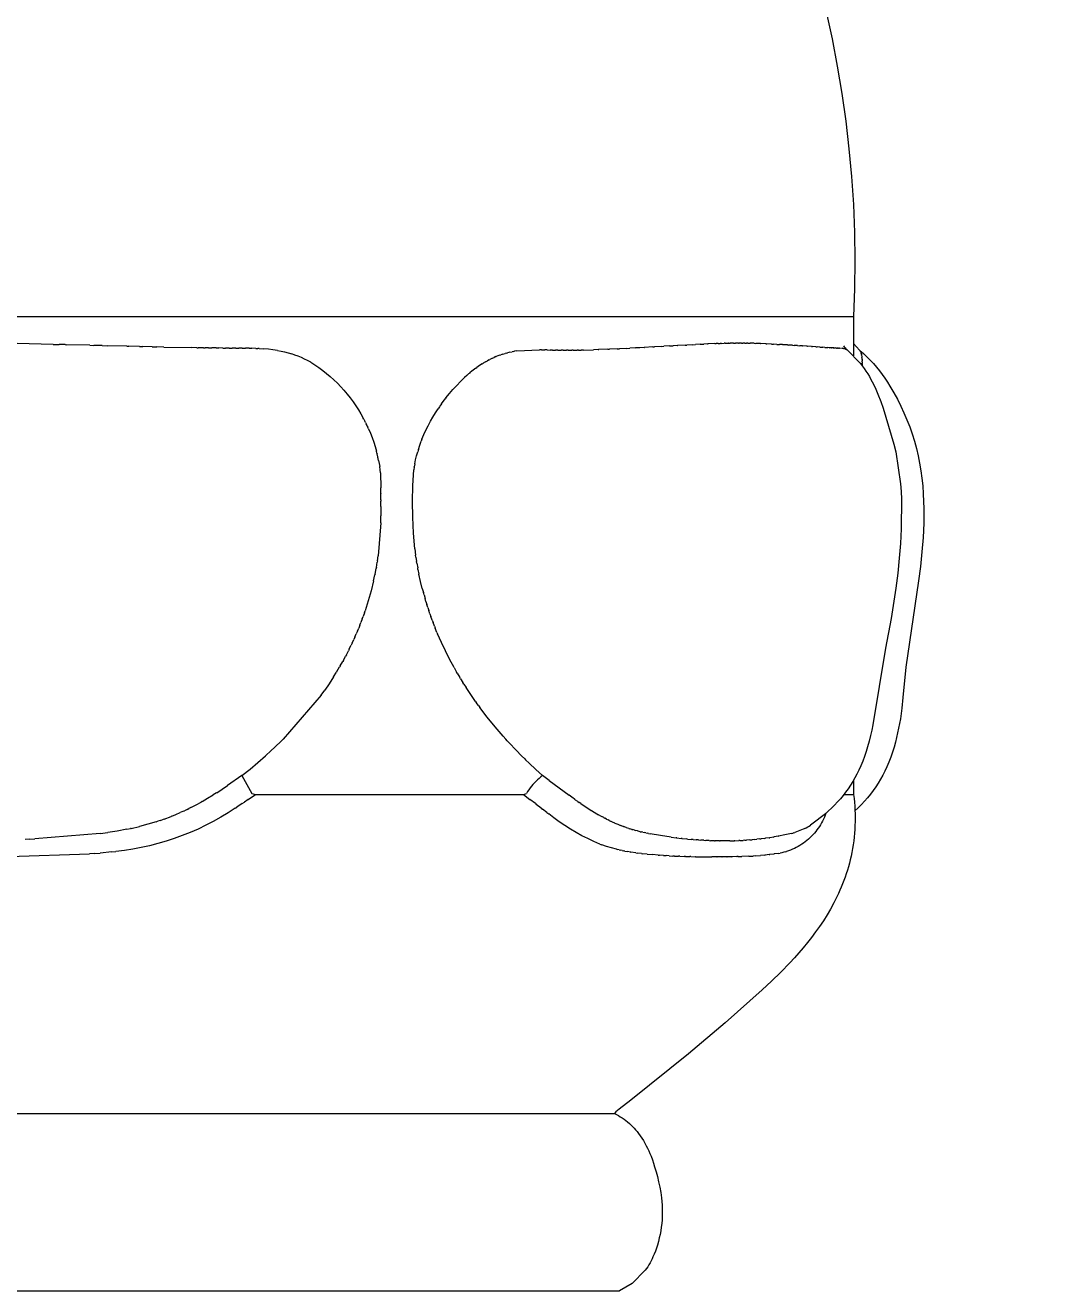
# Model space of a CAD drawing. Header units: inches. Extents: x -12 to 136, y -5 to 104.
# Drawn here: x 79.519 to 80.814, y 88.004 to 89.597 of the extents above; entities that cross this region are included whole.
import ezdxf

# ---------------------------------------------------------------- set-up
doc = ezdxf.new("R2010")
doc.units = ezdxf.units.IN
doc.layers.add('ZANO_R', color=7, linetype='Continuous', lineweight=0)
doc.layers.add('ZANO_W', color=1, linetype='Continuous', lineweight=0)
doc.styles.get("Standard").update_dxf_attribs({"font": 'ARIALUNI.TTF'})
doc.dimstyles.new('amerykanie', dxfattribs={"dimtxt": 50, "dimasz": 50, "dimexe": 0.5, "dimexo": 0.5, "dimgap": 1, "dimtad": 1, "dimdec": 0, "dimzin": 0, "dimlunit": 5, "dimtxsty": 'Standard', "dimcen": 0.09, "dimclrd": 1, "dimclre": 1, "dimclrt": 1, "dimazin": 0, "dimtfac": 1, "dimtdec": 0, "dimtmove": 0, "dimatfit": 3, "dimfxl": 1, "dimtzin": 0, "dimarcsym": 1})

# ---------------------------------------------------------------- blocks, each defined once
blk = doc.blocks.new('*D369')
at = {"layer": 'ZANO_W', "color": 1, "lineweight": -2}
for p, q in [((88.0208, 100.0382), (69.2745, 100.0382)), ((69.7745, 86.4493), (69.7745, 99.0382)), ((72.1357, 85.4493), (69.2745, 85.4493))]:
    blk.add_line(p, q, dxfattribs=at)
at = {"layer": 'ZANO_W', "color": 1}
for points in [[(69.9412, 99.0382), (69.6079, 99.0382), (69.7745, 100.0382)], [(69.6079, 86.4493), (69.9412, 86.4493), (69.7745, 85.4493)]]:
    blk.add_solid(points, dxfattribs=at)
at = {"layer": 'ZANO_W', "color": 1, "insert": (68.7554, 92.7438), "char_height": 1, "attachment_point": 5, "rotation": 90}
blk.add_mtext('14 9/16', dxfattribs=at)

msp = doc.modelspace()

# ---------------------------------------------------------------- linework, layer by layer
at = {"layer": 'ZANO_R'}
for p, q in [((80.52743, 89.61385), (80.53475, 89.57964)), ((80.53475, 89.57964), (80.5413, 89.54527)), ((80.5413, 89.54527), (80.54704, 89.51074)), ((80.54704, 89.51074), (80.55197, 89.47606)), ((80.55197, 89.47606), (80.55606, 89.44124)), ((80.55606, 89.44124), (80.55929, 89.40629)), ((80.55929, 89.40629), (80.56165, 89.37122)), ((80.56165, 89.37122), (80.5631, 89.33604)), ((80.5631, 89.33604), (80.56364, 89.30076)), ((80.56364, 89.30076), (80.56324, 89.26538)), ((80.56324, 89.26538), (80.56188, 89.22992)), ((79.57947, 89.22992), (79.34933, 89.22992)), ((79.98555, 89.22992), (79.57947, 89.22992)), ((80.33542, 89.22992), (79.98555, 89.22992)), ((80.45704, 89.22992), (80.33542, 89.22992)), ((80.53554, 89.22992), (80.45704, 89.22992)), ((80.55563, 89.22992), (80.53554, 89.22992)), ((80.5605, 89.22992), (80.55563, 89.22992)), ((80.56161, 89.22992), (80.5605, 89.22992)), ((80.56184, 89.22992), (80.56161, 89.22992)), ((80.56187, 89.22992), (80.56184, 89.22992)), ((80.56185, 89.22992), (80.56187, 89.22992)), ((80.56187, 89.22992), (80.56187, 89.22992)), ((80.56187, 89.22992), (80.56187, 89.22992)), ((80.56188, 89.22992), (80.56188, 89.18077)), ((79.55416, 89.1951), (79.50914, 89.19612)), ((79.55416, 89.19509), (79.56172, 89.1949)), ((79.56948, 89.1947), (79.56172, 89.1949)), ((79.56948, 89.1947), (79.5705, 89.19467)), ((79.60032, 89.1939), (79.5705, 89.19468)), ((79.60032, 89.19389), (79.60566, 89.19375)), ((79.61589, 89.19349), (79.60566, 89.19376)), ((80.34009, 89.1936), (80.33476, 89.1933)), ((80.34009, 89.1936), (80.34051, 89.19363)), ((80.34991, 89.19416), (80.34051, 89.19363)), ((80.34991, 89.19416), (80.3518, 89.19426)), ((80.3595, 89.19469), (80.3518, 89.19427)), ((80.3595, 89.19469), (80.3628, 89.19487)), ((80.36886, 89.19519), (80.3628, 89.19487)), ((80.36886, 89.19518), (80.37351, 89.19542)), ((80.37803, 89.19564), (80.37351, 89.19542)), ((80.37803, 89.19564), (80.37875, 89.19567)), ((80.38702, 89.19603), (80.37875, 89.19567)), ((80.38702, 89.19603), (80.389, 89.19611)), ((80.39143, 89.1962), (80.389, 89.19611)), ((80.39143, 89.1962), (80.39401, 89.19629)), ((80.3958, 89.19635), (80.39401, 89.19629)), ((80.3958, 89.19635), (80.39894, 89.19644)), ((80.40012, 89.19648), (80.39894, 89.19644)), ((80.40012, 89.19648), (80.40381, 89.19656)), ((80.4044, 89.19658), (80.40381, 89.19656)), ((80.4044, 89.19657), (80.40649, 89.19661)), ((80.41069, 89.19667), (80.40649, 89.19661)), ((80.41069, 89.19667), (80.41331, 89.19669)), ((80.41689, 89.1967), (80.41331, 89.19669)), ((80.41689, 89.1967), (80.41796, 89.1967)), ((80.42095, 89.19669), (80.41796, 89.1967)), ((80.42095, 89.19669), (80.42254, 89.19668)), ((80.42496, 89.19665), (80.42254, 89.19667)), ((80.42496, 89.19665), (80.42706, 89.19662)), ((80.42891, 89.19658), (80.42706, 89.19662)), ((80.42891, 89.19659), (80.43151, 89.19653)), ((80.43664, 89.19639), (80.43151, 89.19653)), ((80.43664, 89.19639), (80.43891, 89.19632)), ((80.44416, 89.19613), (80.43891, 89.19632)), ((80.44416, 89.19613), (80.4445, 89.19611)), ((80.45147, 89.19582), (80.4445, 89.19612)), ((80.45147, 89.19581), (80.45286, 89.19575)), ((80.45856, 89.19547), (80.45286, 89.19575)), ((80.45856, 89.19546), (80.46097, 89.19534)), ((80.46547, 89.1951), (80.46097, 89.19534)), ((80.46547, 89.19509), (80.46882, 89.1949)), ((80.4722, 89.1947), (80.46882, 89.1949)), ((80.4722, 89.1947), (80.47264, 89.19467)), ((80.47874, 89.1943), (80.47264, 89.19468)), ((80.47874, 89.1943), (80.48008, 89.19422)), ((80.4851, 89.1939), (80.48008, 89.19422)), ((80.4851, 89.19389), (80.48724, 89.19375)), ((80.49129, 89.19349), (80.48724, 89.19376)), ((80.56188, 89.19618), (80.56947, 89.18775)), ((79.61589, 89.19349), (79.62326, 89.1933)), ((79.64714, 89.19271), (79.62326, 89.1933)), ((79.64714, 89.1927), (79.64966, 89.19264)), ((79.66296, 89.19233), (79.64966, 89.19265)), ((79.66296, 89.19233), (79.66723, 89.19223)), ((79.67896, 89.19196), (79.66723, 89.19223)), ((79.67896, 89.19196), (79.68475, 89.19183)), ((79.69349, 89.19163), (79.68475, 89.19182)), ((79.69349, 89.19163), (79.72829, 89.19094)), ((79.73532, 89.19082), (79.72829, 89.19094)), ((79.73532, 89.19082), (79.73695, 89.19079)), ((79.74341, 89.1907), (79.73695, 89.1908)), ((79.74341, 89.1907), (79.74559, 89.19067)), ((79.74973, 89.19062), (79.74559, 89.19067)), ((79.74973, 89.19062), (79.75421, 89.19057)), ((79.75961, 89.19052), (79.75421, 89.19057)), ((79.75961, 89.19053), (79.76281, 89.1905)), ((79.76776, 89.19047), (79.76281, 89.1905)), ((79.76776, 89.19047), (79.77134, 89.19045)), ((79.77588, 89.19044), (79.77134, 89.19045)), ((79.77588, 89.19043), (79.77979, 89.19042)), ((79.78407, 89.19041), (79.77979, 89.19043)), ((79.78407, 89.19042), (79.78812, 89.1904)), ((79.79234, 89.19037), (79.78812, 89.1904)), ((79.79234, 89.19038), (79.79628, 89.19034)), ((79.80085, 89.19026), (79.79628, 89.19033)), ((79.80085, 89.19027), (79.80424, 89.19019)), ((79.80933, 89.19002), (79.80424, 89.19019)), ((79.80933, 89.19002), (79.81201, 89.18991)), ((79.81376, 89.18982), (79.81201, 89.18991)), ((79.81376, 89.18982), (79.81956, 89.18944)), ((79.82526, 89.18893), (79.81957, 89.18944)), ((79.83094, 89.18824), (79.82526, 89.18893)), ((79.83659, 89.18736), (79.83094, 89.18824)), ((79.83658, 89.18736), (79.84113, 89.1865)), ((79.84113, 89.1865), (79.84564, 89.18548)), ((79.84564, 89.18548), (79.85011, 89.18432)), ((79.85011, 89.18432), (79.85454, 89.18299)), ((79.85868, 89.18161), (79.85455, 89.183)), ((79.86276, 89.18009), (79.85868, 89.18161)), ((79.86678, 89.17842), (79.86276, 89.18009)), ((79.87074, 89.17661), (79.86678, 89.17842)), ((80.10732, 89.17768), (80.10386, 89.17598)), ((80.10732, 89.17768), (80.10936, 89.17861)), ((80.11171, 89.17963), (80.10936, 89.17861)), ((80.11171, 89.17963), (80.11213, 89.1798)), ((80.11608, 89.18134), (80.11213, 89.1798)), ((80.11609, 89.18134), (80.11774, 89.18193)), ((80.12049, 89.18285), (80.11774, 89.18193)), ((80.12049, 89.18285), (80.12343, 89.18373)), ((80.12492, 89.18415), (80.12343, 89.18374)), ((80.12492, 89.18415), (80.12631, 89.18452)), ((80.12922, 89.18522), (80.12631, 89.18452)), ((80.12922, 89.18522), (80.13215, 89.18585)), ((80.13367, 89.18614), (80.13215, 89.18585)), ((80.13367, 89.18614), (80.13511, 89.18639)), ((80.13797, 89.18685), (80.13511, 89.18639)), ((80.13797, 89.18684), (80.16637, 89.18821)), ((80.16903, 89.18817), (80.16637, 89.18822)), ((80.16903, 89.18817), (80.1731, 89.18808)), ((80.17604, 89.188), (80.1731, 89.18808)), ((80.17604, 89.188), (80.17993, 89.1879)), ((80.18282, 89.18782), (80.17993, 89.1879)), ((80.18282, 89.18783), (80.18679, 89.18774)), ((80.18954, 89.18768), (80.18679, 89.18773)), ((80.18954, 89.18768), (80.19365, 89.18763)), ((80.19611, 89.18761), (80.19365, 89.18763)), ((80.19611, 89.18761), (80.2005, 89.18759)), ((80.20262, 89.1876), (80.2005, 89.18759)), ((80.20262, 89.1876), (80.2073, 89.18762)), ((80.20904, 89.18764), (80.2073, 89.18763)), ((80.20904, 89.18764), (80.21406, 89.18771)), ((80.21542, 89.18774), (80.21406, 89.18772)), ((80.21542, 89.18774), (80.21902, 89.18781)), ((80.22174, 89.18788), (80.21902, 89.18781)), ((80.22174, 89.18788), (80.23452, 89.18826)), ((80.24039, 89.18847), (80.23452, 89.18826)), ((80.24039, 89.18847), (80.24122, 89.18851)), ((80.25252, 89.18896), (80.24122, 89.1885)), ((80.25252, 89.18896), (80.25443, 89.18905)), ((80.26435, 89.1895), (80.25443, 89.18904)), ((80.26435, 89.1895), (80.26741, 89.18964)), ((80.276, 89.19006), (80.26741, 89.18964)), ((80.276, 89.19006), (80.28016, 89.19027)), ((80.28733, 89.19064), (80.28016, 89.19027)), ((80.28733, 89.19064), (80.2927, 89.19092)), ((80.29839, 89.19124), (80.28797, 89.19068)), ((80.29839, 89.19123), (80.29888, 89.19126)), ((80.30914, 89.19183), (80.29888, 89.19126)), ((80.30914, 89.19182), (80.31109, 89.19193)), ((80.31972, 89.19243), (80.31109, 89.19194)), ((80.31972, 89.19243), (80.32305, 89.19262)), ((80.33003, 89.19302), (80.32305, 89.19262)), ((80.33003, 89.19302), (80.33476, 89.19329)), ((80.49129, 89.19349), (80.49414, 89.1933)), ((80.49725, 89.1931), (80.49414, 89.1933)), ((80.49725, 89.19309), (80.49749, 89.19308)), ((80.50307, 89.19271), (80.49749, 89.19308)), ((80.50307, 89.1927), (80.50398, 89.19264)), ((80.50871, 89.19233), (80.50398, 89.19265)), ((80.50871, 89.19233), (80.5102, 89.19223)), ((80.5142, 89.19196), (80.5102, 89.19223)), ((80.5142, 89.19196), (80.51612, 89.19183)), ((80.51943, 89.1916), (80.51612, 89.19182)), ((80.51943, 89.1916), (80.52174, 89.19145)), ((80.52199, 89.19143), (80.52174, 89.19145)), ((80.52199, 89.19143), (80.52321, 89.19135)), ((80.52568, 89.19119), (80.52321, 89.19135)), ((80.52568, 89.19119), (80.52961, 89.19094)), ((80.53163, 89.19082), (80.52961, 89.19094)), ((80.53163, 89.19082), (80.53208, 89.19079)), ((80.53388, 89.1907), (80.53208, 89.1908)), ((80.53388, 89.1907), (80.53447, 89.19067)), ((80.53709, 89.19056), (80.53447, 89.19067)), ((80.53607, 89.1906), (80.53899, 89.1905)), ((80.54023, 89.19047), (80.53899, 89.1905)), ((80.54023, 89.19047), (80.54111, 89.19045)), ((80.54219, 89.19044), (80.54111, 89.19045)), ((80.54219, 89.19043), (80.5431, 89.19042)), ((80.54408, 89.19041), (80.5431, 89.19043)), ((80.54408, 89.19042), (80.54498, 89.1904)), ((80.5459, 89.19038), (80.54673, 89.19034)), ((80.54769, 89.19027), (80.54838, 89.19019)), ((80.5494, 89.19002), (80.54838, 89.19019)), ((80.54914, 89.19303), (80.55015, 89.1918)), ((80.5494, 89.19002), (80.55069, 89.18969)), ((80.55015, 89.1918), (80.5512, 89.1906)), ((80.55111, 89.18955), (80.55069, 89.18969)), ((80.55111, 89.18954), (80.55138, 89.18943)), ((80.5512, 89.1906), (80.55228, 89.18943)), ((80.55138, 89.18943), (80.55165, 89.18932)), ((80.55165, 89.18932), (80.55191, 89.1892)), ((80.55191, 89.1892), (80.55217, 89.18906)), ((80.55217, 89.18906), (80.55242, 89.18892)), ((80.55228, 89.18943), (80.55339, 89.1883)), ((80.55242, 89.18892), (80.55267, 89.18878)), ((80.55267, 89.18878), (80.55291, 89.18862)), ((80.55291, 89.18862), (80.55315, 89.18846)), ((80.55315, 89.18846), (80.55339, 89.18829)), ((80.55364, 89.1881), (80.55339, 89.1883)), ((80.55364, 89.18809), (80.57031, 89.17137)), ((80.56947, 89.18775), (80.56968, 89.18758)), ((80.56989, 89.18737), (80.56969, 89.18758)), ((80.56989, 89.18737), (80.56999, 89.18726)), ((80.56995, 89.18738), (80.57438, 89.1835)), ((80.57028, 89.18686), (80.56999, 89.18726)), ((80.57027, 89.18686), (80.57055, 89.18639)), ((80.57068, 89.18614), (80.57055, 89.18639)), ((80.57068, 89.18613), (80.57082, 89.18582)), ((80.57082, 89.18582), (80.57095, 89.1855)), ((80.57095, 89.1855), (80.57107, 89.18518)), ((80.57107, 89.18518), (80.57118, 89.18485)), ((80.57118, 89.18485), (80.57129, 89.18452)), ((80.57139, 89.18415), (80.57129, 89.18452)), ((80.57139, 89.18415), (80.5715, 89.18374)), ((80.5717, 89.18287), (80.5715, 89.18374)), ((80.57169, 89.18287), (80.57187, 89.18193)), ((80.57197, 89.18134), (80.57187, 89.18193)), ((80.57197, 89.18134), (80.57218, 89.1798)), ((80.5722, 89.17963), (80.57218, 89.1798)), ((80.5722, 89.17963), (80.57231, 89.17861)), ((80.57239, 89.17768), (80.57231, 89.17861)), ((80.57239, 89.17768), (80.57251, 89.17598)), ((80.57438, 89.1835), (80.57867, 89.17947)), ((80.57867, 89.17947), (80.58282, 89.17529)), ((79.87464, 89.17466), (79.87074, 89.17661)), ((79.87847, 89.17258), (79.87464, 89.17466)), ((79.87847, 89.17258), (79.88362, 89.16929)), ((79.88362, 89.16929), (79.88867, 89.16583)), ((79.88867, 89.16583), (79.89359, 89.16221)), ((79.89359, 89.16221), (79.89839, 89.15842)), ((80.08303, 89.16258), (80.07979, 89.15999)), ((80.08633, 89.16507), (80.08303, 89.16258)), ((80.08633, 89.16507), (80.08767, 89.16604)), ((80.09103, 89.16839), (80.08766, 89.16604)), ((80.09447, 89.17063), (80.09103, 89.16839)), ((80.09448, 89.17062), (80.0957, 89.17139)), ((80.09841, 89.17301), (80.0957, 89.17139)), ((80.09841, 89.173), (80.10113, 89.17453)), ((80.10298, 89.17553), (80.10113, 89.17454)), ((80.10299, 89.17553), (80.10386, 89.17598)), ((80.57031, 89.17137), (80.57281, 89.16812)), ((80.57254, 89.17553), (80.57251, 89.17598)), ((80.57254, 89.17553), (80.57258, 89.17454)), ((80.57264, 89.17317), (80.57259, 89.17454)), ((80.57264, 89.17317), (80.57268, 89.17139)), ((80.57269, 89.17062), (80.57268, 89.17139)), ((80.57269, 89.17062), (80.5727, 89.16828)), ((80.57281, 89.16812), (80.5752, 89.1648)), ((80.5752, 89.1648), (80.5775, 89.16141)), ((80.58282, 89.17529), (80.58682, 89.17098)), ((80.58682, 89.17098), (80.59068, 89.16653)), ((80.59068, 89.16653), (80.59437, 89.16195)), ((80.59437, 89.16195), (80.59791, 89.15724)), ((79.89839, 89.15842), (79.90307, 89.15448)), ((79.90307, 89.15448), (79.90761, 89.15038)), ((79.90761, 89.15038), (79.91201, 89.14614)), ((79.91201, 89.14614), (79.91626, 89.14175)), ((80.06224, 89.14348), (80.06705, 89.14842)), ((80.06784, 89.14921), (80.06705, 89.14842)), ((80.06784, 89.14921), (80.06956, 89.15088)), ((80.07136, 89.15259), (80.06956, 89.15088)), ((80.07136, 89.15258), (80.0721, 89.15327)), ((80.07494, 89.15585), (80.0721, 89.15327)), ((80.07494, 89.15585), (80.07721, 89.15782)), ((80.0786, 89.159), (80.07721, 89.15782)), ((80.0786, 89.159), (80.0798, 89.15999)), ((80.5775, 89.16141), (80.57968, 89.15794)), ((80.57968, 89.15794), (80.58176, 89.15442)), ((80.58176, 89.15442), (80.58373, 89.15083)), ((80.58373, 89.15083), (80.58684, 89.14481)), ((80.59791, 89.15724), (80.60128, 89.15241)), ((80.60128, 89.15241), (80.60448, 89.14748)), ((80.60448, 89.14748), (80.60751, 89.14243)), ((79.91626, 89.14175), (79.92037, 89.13722)), ((79.92037, 89.13722), (79.92433, 89.13256)), ((79.92433, 89.13256), (79.92812, 89.12776)), ((80.04878, 89.12776), (80.0531, 89.13314)), ((80.0531, 89.13314), (80.05758, 89.13838)), ((80.05758, 89.13838), (80.06224, 89.14348)), ((80.58684, 89.14481), (80.58975, 89.1387)), ((80.58975, 89.1387), (80.59245, 89.1325)), ((80.59245, 89.1325), (80.59619, 89.12321)), ((80.60751, 89.14243), (80.61239, 89.13426)), ((80.61239, 89.13426), (80.61699, 89.12594)), ((79.92812, 89.12776), (79.93176, 89.12285)), ((79.93176, 89.12285), (79.93523, 89.11781)), ((79.93523, 89.11781), (79.93853, 89.11266)), ((80.03546, 89.1089), (80.03888, 89.1141)), ((80.04047, 89.11644), (80.03887, 89.1141)), ((80.04047, 89.11644), (80.04103, 89.11725)), ((80.04316, 89.12026), (80.04103, 89.11725)), ((80.04316, 89.12026), (80.04773, 89.12641)), ((80.04877, 89.12776), (80.04773, 89.12641)), ((80.59619, 89.12321), (80.59925, 89.11489)), ((80.59925, 89.11489), (80.61271, 89.06935)), ((80.61699, 89.12594), (80.62131, 89.11746)), ((80.62131, 89.11746), (80.62533, 89.10884)), ((79.93853, 89.11266), (79.94166, 89.10741)), ((79.94166, 89.10741), (79.94461, 89.10205)), ((79.9452, 89.10095), (79.9446, 89.10205)), ((79.94521, 89.10095), (79.94647, 89.09859)), ((79.94734, 89.09691), (79.94647, 89.09858)), ((80.02622, 89.09269), (80.02913, 89.09819)), ((80.02913, 89.09819), (80.03221, 89.1036)), ((80.03221, 89.1036), (80.03546, 89.1089)), ((80.62533, 89.10884), (80.62906, 89.10009)), ((80.62906, 89.10009), (80.6325, 89.09122)), ((79.94734, 89.09691), (79.94826, 89.09507)), ((79.94937, 89.0928), (79.94826, 89.09507)), ((79.94938, 89.0928), (79.94999, 89.09151)), ((79.95131, 89.08863), (79.94998, 89.09151)), ((79.95131, 89.08863), (79.95363, 89.08319)), ((79.95363, 89.08319), (79.95577, 89.07768)), ((80.02095, 89.08143), (80.0235, 89.0871)), ((80.0235, 89.0871), (80.02622, 89.09269)), ((80.6325, 89.09122), (80.63563, 89.08224)), ((80.63563, 89.08224), (80.63846, 89.07316)), ((79.95577, 89.07768), (79.95775, 89.0721)), ((79.95775, 89.0721), (79.95955, 89.06647)), ((79.95955, 89.06647), (79.96117, 89.06078)), ((80.01402, 89.06263), (80.01577, 89.06801)), ((80.01577, 89.06801), (80.01768, 89.07333)), ((80.01858, 89.07568), (80.01768, 89.07333)), ((80.01858, 89.07568), (80.02095, 89.08143)), ((80.61271, 89.06935), (80.61492, 89.05957)), ((80.63846, 89.07316), (80.64097, 89.06399)), ((79.96184, 89.05829), (79.96117, 89.06078)), ((79.96184, 89.05829), (79.96221, 89.05683)), ((79.96298, 89.05366), (79.96221, 89.05683)), ((79.96298, 89.05366), (79.96315, 89.05291)), ((79.96397, 89.049), (79.96315, 89.05291)), ((80.01054, 89.0498), (80.01176, 89.0548)), ((80.01176, 89.0548), (80.01315, 89.05975)), ((80.01402, 89.06263), (80.01315, 89.05975)), ((80.61492, 89.05957), (80.62088, 89.01962)), ((80.64097, 89.06399), (80.64318, 89.05474)), ((80.64318, 89.05474), (80.64507, 89.04542)), ((79.96398, 89.049), (79.96469, 89.04509)), ((79.96469, 89.04509), (79.9653, 89.04116)), ((79.9658, 89.03719), (79.9653, 89.04116)), ((79.96617, 89.03321), (79.9658, 89.03719)), ((80.00719, 89.01724), (80.00823, 89.03715)), ((80.00871, 89.04037), (80.00823, 89.03715)), ((80.00871, 89.04037), (80.0088, 89.04097)), ((80.00948, 89.04476), (80.0088, 89.04097)), ((80.00948, 89.04476), (80.01054, 89.0498)), ((80.64507, 89.04542), (80.64665, 89.03604)), ((80.64665, 89.03604), (80.64791, 89.02661)), ((79.96617, 89.03321), (79.96653, 89.027)), ((79.96653, 89.027), (79.96669, 89.02079)), ((79.96669, 89.02079), (79.96665, 89.01457)), ((80.62088, 89.01962), (80.62159, 89.00993)), ((80.64791, 89.02661), (80.64892, 89.01683)), ((79.96664, 89.00717), (79.96665, 89.01457)), ((79.96664, 89.00717), (79.96664, 89.00687)), ((79.96671, 88.99937), (79.96664, 89.00687)), ((80.0068, 88.99731), (80.00719, 89.01724)), ((80.62159, 89.00993), (80.62205, 89.00022)), ((80.64892, 89.01683), (80.64965, 89.00702)), ((80.64965, 89.00702), (80.65031, 88.98813)), ((79.96671, 88.99937), (79.96673, 88.99753)), ((79.96679, 88.99109), (79.96673, 88.99753)), ((79.96679, 88.99109), (79.96677, 88.97915)), ((80.00704, 88.97738), (80.0068, 88.99731)), ((80.62205, 89.00022), (80.62188, 88.96289)), ((80.65031, 88.98813), (80.65032, 88.97895)), ((79.96658, 88.97029), (79.96677, 88.97915)), ((80.00793, 88.95747), (80.00704, 88.97738)), ((80.65032, 88.97895), (80.65015, 88.96977)), ((79.96658, 88.97029), (79.96358, 88.929)), ((80.00947, 88.93759), (80.00793, 88.95747)), ((80.62188, 88.96289), (80.62091, 88.94445)), ((80.65015, 88.96977), (80.64935, 88.95173)), ((80.62091, 88.94445), (80.61946, 88.92604)), ((80.64935, 88.95173), (80.64798, 88.93373)), ((79.96258, 88.9224), (79.96358, 88.929)), ((80.00947, 88.93759), (80.0105, 88.92963)), ((80.01085, 88.92724), (80.0105, 88.92963)), ((80.01085, 88.92724), (80.01175, 88.92157)), ((80.61946, 88.92604), (80.61751, 88.90712)), ((80.64798, 88.93373), (80.64611, 88.9155)), ((79.95953, 88.90584), (79.96093, 88.91293)), ((79.96116, 88.91412), (79.96093, 88.91293)), ((79.96115, 88.91412), (79.96235, 88.92094)), ((79.96259, 88.9224), (79.96235, 88.92094)), ((80.01211, 88.91944), (80.01174, 88.92157)), ((80.01211, 88.91944), (80.01317, 88.91356)), ((80.01352, 88.91176), (80.01317, 88.91356)), ((80.01352, 88.91176), (80.01474, 88.90571)), ((80.61751, 88.90712), (80.61512, 88.88825)), ((80.64611, 88.9155), (80.6438, 88.89733)), ((79.95773, 88.89757), (79.95458, 88.88486)), ((79.95772, 88.89758), (79.95938, 88.90511)), ((79.95953, 88.90583), (79.95938, 88.90511)), ((80.01676, 88.89669), (80.01474, 88.90571)), ((80.01897, 88.88771), (80.01676, 88.89669)), ((80.6438, 88.89733), (80.62768, 88.78865)), ((79.95458, 88.88486), (79.95102, 88.87225)), ((80.01897, 88.88771), (80.02034, 88.88258)), ((80.02116, 88.8796), (80.02033, 88.88258)), ((80.02116, 88.8796), (80.02247, 88.875)), ((80.0235, 88.87154), (80.02247, 88.875)), ((80.61512, 88.88825), (80.6091, 88.85012)), ((79.9462, 88.85724), (79.94705, 88.85977)), ((79.95102, 88.87225), (79.94706, 88.85976)), ((80.0235, 88.87154), (80.02476, 88.86742)), ((80.02596, 88.86365), (80.02476, 88.86742)), ((80.02596, 88.86365), (80.02719, 88.85991)), ((80.02854, 88.85594), (80.02719, 88.85991)), ((79.94046, 88.84169), (79.94176, 88.84503)), ((79.94342, 88.84943), (79.94176, 88.84503)), ((79.94342, 88.84943), (79.94448, 88.85236)), ((79.9462, 88.85724), (79.94449, 88.85236)), ((80.02854, 88.85594), (80.02976, 88.85246)), ((80.03136, 88.84803), (80.02976, 88.85246)), ((80.03136, 88.84803), (80.03247, 88.84506)), ((80.03433, 88.84021), (80.03247, 88.84506)), ((80.6091, 88.85012), (80.60217, 88.81276)), ((79.93408, 88.82644), (79.93588, 88.83057)), ((79.93735, 88.83402), (79.93589, 88.83057)), ((79.93735, 88.83402), (79.93889, 88.83776)), ((79.94047, 88.84169), (79.9389, 88.83776)), ((80.03434, 88.84021), (80.03528, 88.83782)), ((80.03745, 88.83249), (80.03528, 88.83782)), ((80.03745, 88.83249), (80.03822, 88.83066)), ((80.04296, 88.81983), (80.03822, 88.83066)), ((79.92711, 88.8116), (79.92602, 88.80941)), ((79.92711, 88.8116), (79.92945, 88.8164)), ((79.93066, 88.81896), (79.92945, 88.8164)), ((79.93066, 88.81896), (79.93273, 88.82345)), ((79.93408, 88.82644), (79.93274, 88.82345)), ((80.048, 88.80913), (80.04296, 88.81983)), ((80.60217, 88.81276), (80.58599, 88.71613)), ((79.91565, 88.79017), (79.91876, 88.79569)), ((79.91961, 88.79721), (79.91877, 88.79568)), ((79.9196, 88.79721), (79.92246, 88.80251)), ((79.92343, 88.80435), (79.92246, 88.80251)), ((79.92342, 88.80435), (79.92602, 88.80941)), ((80.05333, 88.79857), (80.048, 88.80913)), ((80.05894, 88.78816), (80.05333, 88.79857)), ((79.90734, 88.77638), (79.91098, 88.78227)), ((79.91156, 88.78323), (79.91098, 88.78226)), ((79.91156, 88.78323), (79.91494, 88.78894)), ((79.91565, 88.79017), (79.91494, 88.78894)), ((80.05894, 88.78816), (80.06218, 88.78243)), ((80.06295, 88.78109), (80.06218, 88.78243)), ((80.06295, 88.78109), (80.06604, 88.77584)), ((80.62768, 88.78865), (80.62409, 88.75039)), ((79.90185, 88.76791), (79.89615, 88.75958)), ((79.90734, 88.77638), (79.90185, 88.76791)), ((80.06709, 88.7741), (80.06604, 88.77584)), ((80.06709, 88.7741), (80.07001, 88.76935)), ((80.07121, 88.76741), (80.07, 88.76935)), ((80.07122, 88.76741), (80.07406, 88.76293)), ((79.89164, 88.75329), (79.84378, 88.69816)), ((79.89163, 88.75329), (79.89615, 88.75959)), ((80.07989, 88.75412), (80.07407, 88.76293)), ((80.08591, 88.74544), (80.07989, 88.75412)), ((80.62409, 88.75039), (80.62259, 88.73707)), ((80.08591, 88.74544), (80.08681, 88.74419)), ((80.08964, 88.74027), (80.0868, 88.74419)), ((80.08964, 88.74027), (80.09122, 88.73812)), ((80.10067, 88.72574), (80.09122, 88.73812)), ((80.62259, 88.73707), (80.62074, 88.7238)), ((80.11049, 88.71366), (80.10067, 88.72574)), ((80.58599, 88.71613), (80.58466, 88.70939)), ((80.62074, 88.7238), (80.61462, 88.69421)), ((80.12068, 88.70187), (80.11049, 88.71366)), ((80.12068, 88.70187), (80.12392, 88.69825)), ((80.58318, 88.70268), (80.58144, 88.69557)), ((80.58466, 88.70939), (80.58318, 88.70268)), ((79.84079, 88.69521), (79.8273, 88.68238)), ((79.84079, 88.69521), (79.84378, 88.69816)), ((80.12597, 88.69599), (80.12392, 88.69825)), ((80.12597, 88.69599), (80.12882, 88.6929)), ((80.13679, 88.68446), (80.12881, 88.6929)), ((80.13679, 88.68446), (80.13875, 88.68243)), ((80.5795, 88.6885), (80.57765, 88.68243)), ((80.58144, 88.69557), (80.5795, 88.6885)), ((80.61283, 88.68783), (80.61084, 88.68152)), ((80.61462, 88.69421), (80.61283, 88.68783)), ((79.80207, 88.66031), (79.81196, 88.66865)), ((79.81196, 88.66865), (79.82165, 88.67722)), ((79.82288, 88.67833), (79.82165, 88.67722)), ((79.82288, 88.67833), (79.8273, 88.68238)), ((80.14229, 88.67881), (80.13875, 88.68243)), ((80.14229, 88.67882), (80.14383, 88.67726)), ((80.14784, 88.67327), (80.14383, 88.67726)), ((80.14784, 88.67327), (80.14897, 88.67216)), ((80.15343, 88.66783), (80.14897, 88.67217)), ((80.15343, 88.66783), (80.16183, 88.65993)), ((80.57337, 88.67048), (80.57095, 88.66461)), ((80.5756, 88.67642), (80.57337, 88.67048)), ((80.57765, 88.68243), (80.5756, 88.67642)), ((80.60625, 88.66911), (80.60365, 88.66302)), ((80.60864, 88.67528), (80.60625, 88.66911)), ((80.61084, 88.68152), (80.60864, 88.67528)), ((79.79198, 88.65221), (79.77381, 88.63969)), ((79.79198, 88.65221), (79.80207, 88.66031)), ((79.79198, 88.65221), (79.80457, 88.62974)), ((80.16183, 88.65993), (80.17038, 88.65221)), ((80.17038, 88.65221), (80.16821, 88.65049)), ((80.17878, 88.64599), (80.17038, 88.65221)), ((80.56598, 88.65403), (80.56346, 88.64932)), ((80.56834, 88.65882), (80.56598, 88.65403)), ((80.57095, 88.66461), (80.56834, 88.65882)), ((80.59862, 88.65274), (80.59584, 88.64774)), ((80.60122, 88.65784), (80.59862, 88.65274)), ((80.60365, 88.66302), (80.60122, 88.65784)), ((79.76011, 88.63069), (79.77381, 88.63969)), ((80.15477, 88.63658), (80.15313, 88.63435)), ((80.15649, 88.63876), (80.15477, 88.63658)), ((80.15827, 88.64087), (80.15649, 88.63876)), ((80.16013, 88.64293), (80.15827, 88.64087)), ((80.16205, 88.64492), (80.16013, 88.64293)), ((80.16404, 88.64684), (80.16205, 88.64492)), ((80.1661, 88.6487), (80.16404, 88.64684)), ((80.16821, 88.65049), (80.1661, 88.6487)), ((80.17878, 88.64599), (80.20369, 88.62746)), ((80.55797, 88.64015), (80.555, 88.63571)), ((80.56079, 88.64469), (80.55797, 88.64015)), ((80.56346, 88.64932), (80.56079, 88.64469)), ((80.56188, 88.64654), (80.56188, 88.62821)), ((80.58977, 88.63803), (80.58649, 88.63335)), ((80.59289, 88.64283), (80.58977, 88.63803)), ((80.59584, 88.64774), (80.59289, 88.64283)), ((79.74174, 88.61955), (79.74867, 88.6236)), ((79.74867, 88.6236), (79.75551, 88.62779)), ((79.7601, 88.63069), (79.75551, 88.62779)), ((79.79967, 88.62194), (79.795, 88.61882)), ((79.79967, 88.62194), (79.80893, 88.62821)), ((79.80457, 88.62974), (79.80893, 88.62821)), ((79.80893, 88.62821), (79.98555, 88.62821)), ((79.98555, 88.62821), (80.14647, 88.62821)), ((80.14647, 88.62821), (80.15007, 88.62974)), ((80.14647, 88.62821), (80.15454, 88.62206)), ((80.15156, 88.63207), (80.15007, 88.62974)), ((80.15313, 88.63435), (80.15156, 88.63207)), ((80.16129, 88.61686), (80.15454, 88.62206)), ((80.20702, 88.62504), (80.20369, 88.62747)), ((80.20702, 88.62504), (80.20787, 88.62442)), ((80.21085, 88.62229), (80.20787, 88.62442)), ((80.21085, 88.62228), (80.21203, 88.62144)), ((80.21462, 88.61962), (80.21203, 88.62145)), ((80.54524, 88.623), (80.54171, 88.61898)), ((80.54863, 88.62713), (80.54524, 88.623)), ((80.55188, 88.63137), (80.54863, 88.62713)), ((80.54948, 88.62821), (80.56187, 88.62821)), ((80.555, 88.63571), (80.55188, 88.63137)), ((80.56188, 88.62821), (80.56246, 88.62339)), ((80.56246, 88.62339), (80.56294, 88.61856)), ((80.57946, 88.62432), (80.57571, 88.62)), ((80.58305, 88.62877), (80.57946, 88.62432)), ((80.58649, 88.63335), (80.58305, 88.62877)), ((79.70891, 88.60329), (79.71409, 88.60554)), ((79.71816, 88.6074), (79.71409, 88.60554)), ((79.71816, 88.60739), (79.71951, 88.60803)), ((79.72292, 88.60967), (79.71951, 88.60803)), ((79.72292, 88.60966), (79.72487, 88.61062)), ((79.72767, 88.61203), (79.72487, 88.61062)), ((79.72768, 88.61202), (79.73412, 88.61536)), ((79.73412, 88.61536), (79.74049, 88.61885)), ((79.74173, 88.61956), (79.74049, 88.61885)), ((79.7745, 88.60542), (79.76529, 88.59984)), ((79.78352, 88.6113), (79.7745, 88.60542)), ((79.78352, 88.6113), (79.78558, 88.61263)), ((79.79211, 88.6169), (79.78558, 88.61263)), ((79.79211, 88.6169), (79.795, 88.61882)), ((80.16129, 88.61685), (80.16248, 88.61593)), ((80.16858, 88.61123), (80.16249, 88.61593)), ((80.16858, 88.61122), (80.17032, 88.60988)), ((80.1758, 88.6057), (80.17033, 88.60988)), ((80.17579, 88.60569), (80.17809, 88.60395)), ((80.21462, 88.61961), (80.21627, 88.61846)), ((80.21836, 88.61703), (80.21627, 88.61847)), ((80.21835, 88.61703), (80.22539, 88.61231)), ((80.22539, 88.61231), (80.23253, 88.60776)), ((80.23308, 88.60742), (80.23253, 88.60776)), ((80.23308, 88.60742), (80.2407, 88.6029)), ((80.52635, 88.60414), (80.50932, 88.59095)), ((80.52701, 88.60471), (80.52609, 88.60222)), ((80.53037, 88.60766), (80.52635, 88.60414)), ((80.53428, 88.61131), (80.53037, 88.60766)), ((80.53806, 88.61508), (80.53428, 88.61131)), ((80.54171, 88.61898), (80.53806, 88.61508)), ((80.56294, 88.61856), (80.56332, 88.61371)), ((80.56332, 88.61371), (80.56359, 88.60884)), ((80.56359, 88.60884), (80.56376, 88.60397)), ((80.56778, 88.61175), (80.56361, 88.60783)), ((80.57182, 88.6158), (80.56778, 88.61175)), ((80.57571, 88.62), (80.57182, 88.6158)), ((79.65231, 88.5857), (79.66314, 88.5882)), ((79.67352, 88.59095), (79.66314, 88.5882)), ((79.6838, 88.59403), (79.67352, 88.59095)), ((79.6838, 88.59403), (79.68597, 88.59473)), ((79.68885, 88.59568), (79.68597, 88.59473)), ((79.68885, 88.59569), (79.6916, 88.59663)), ((79.69385, 88.59742), (79.6916, 88.59663)), ((79.69385, 88.59742), (79.70296, 88.60086)), ((79.70369, 88.60115), (79.70296, 88.60086)), ((79.70369, 88.60115), (79.70891, 88.60329)), ((79.74636, 88.58959), (79.73666, 88.58493)), ((79.75591, 88.59456), (79.74636, 88.58959)), ((79.76529, 88.59984), (79.75591, 88.59456)), ((80.18467, 88.59882), (80.17809, 88.60395)), ((80.19141, 88.59391), (80.18467, 88.59882)), ((80.19831, 88.58922), (80.19141, 88.59391)), ((80.20536, 88.58476), (80.19831, 88.58922)), ((80.2438, 88.60115), (80.2407, 88.6029)), ((80.2438, 88.60115), (80.24479, 88.60061)), ((80.24734, 88.59924), (80.24479, 88.60061)), ((80.24734, 88.59924), (80.24886, 88.59844)), ((80.25087, 88.59741), (80.24886, 88.59844)), ((80.25087, 88.59741), (80.25292, 88.59638)), ((80.25439, 88.59566), (80.25292, 88.59638)), ((80.25439, 88.59566), (80.25687, 88.59448)), ((80.25791, 88.59399), (80.25687, 88.59448)), ((80.25791, 88.59399), (80.2608, 88.59268)), ((80.26144, 88.5924), (80.2608, 88.59268)), ((80.26143, 88.5924), (80.265, 88.59087)), ((80.265, 88.59087), (80.2686, 88.58941)), ((80.272, 88.58811), (80.2686, 88.58941)), ((80.50409, 88.58759), (80.50579, 88.5886)), ((80.50579, 88.5886), (80.50745, 88.58966)), ((80.50932, 88.59095), (80.50745, 88.58967)), ((80.52027, 88.59033), (80.51886, 88.58808)), ((80.5216, 88.59263), (80.52027, 88.59033)), ((80.52284, 88.59496), (80.5216, 88.59263)), ((80.52401, 88.59734), (80.52284, 88.59496)), ((80.52509, 88.59976), (80.52401, 88.59734)), ((80.52609, 88.60222), (80.52509, 88.59976)), ((80.56364, 88.58932), (80.56338, 88.58444)), ((80.56378, 88.5942), (80.56364, 88.58932)), ((80.56376, 88.60397), (80.56382, 88.59909)), ((80.56382, 88.59909), (80.56378, 88.5942)), ((79.52393, 88.57203), (79.53107, 88.5724)), ((79.61358, 88.57944), (79.53107, 88.5724)), ((79.61358, 88.57944), (79.62297, 88.5806)), ((79.63495, 88.58239), (79.62297, 88.5806)), ((79.64686, 88.58457), (79.63495, 88.58239)), ((79.64686, 88.58457), (79.65168, 88.58557)), ((79.65231, 88.5857), (79.65168, 88.58557)), ((79.7067, 88.5729), (79.69646, 88.56955)), ((79.71681, 88.57658), (79.7067, 88.5729)), ((79.7268, 88.5806), (79.71681, 88.57658)), ((79.73666, 88.58493), (79.7268, 88.5806)), ((80.21255, 88.58053), (80.20536, 88.58476)), ((80.21987, 88.57654), (80.21255, 88.58053)), ((80.22732, 88.57279), (80.21987, 88.57654)), ((80.23489, 88.56929), (80.22732, 88.57279)), ((80.272, 88.5881), (80.27242, 88.58795)), ((80.27553, 88.58683), (80.27243, 88.58795)), ((80.27553, 88.58683), (80.27623, 88.58658)), ((80.27906, 88.58562), (80.27623, 88.58658)), ((80.27906, 88.58562), (80.28001, 88.58531)), ((80.28261, 88.58449), (80.28001, 88.58531)), ((80.28261, 88.58449), (80.28379, 88.58413)), ((80.28615, 88.58344), (80.28379, 88.58414)), ((80.28614, 88.58344), (80.2875, 88.58306)), ((80.28968, 88.58247), (80.2875, 88.58306)), ((80.28967, 88.58247), (80.2912, 88.58208)), ((80.29319, 88.58158), (80.2912, 88.58208)), ((80.29319, 88.58158), (80.29485, 88.58119)), ((80.29669, 88.58078), (80.29485, 88.58119)), ((80.29669, 88.58078), (80.2985, 88.58039)), ((80.30021, 88.58005), (80.2985, 88.5804)), ((80.30021, 88.58005), (80.30208, 88.57969)), ((80.30375, 88.57938), (80.30208, 88.57969)), ((80.30375, 88.57938), (80.30565, 88.57903)), ((80.31898, 88.57676), (80.30565, 88.57903)), ((80.33235, 88.57471), (80.31898, 88.57676)), ((80.33235, 88.57471), (80.33849, 88.57391)), ((80.33931, 88.57381), (80.33849, 88.57391)), ((80.33931, 88.57381), (80.34495, 88.57316)), ((80.34618, 88.57302), (80.34495, 88.57316)), ((80.34618, 88.57303), (80.35132, 88.57251)), ((80.353, 88.57235), (80.35132, 88.57251)), ((80.353, 88.57235), (80.35753, 88.57193)), ((80.44366, 88.5724), (80.44, 88.57203)), ((80.44366, 88.5724), (80.44559, 88.57261)), ((80.44962, 88.57308), (80.44559, 88.57261)), ((80.44962, 88.57309), (80.45113, 88.57328)), ((80.45547, 88.57387), (80.45113, 88.57327)), ((80.45547, 88.57387), (80.45659, 88.57404)), ((80.46123, 88.57477), (80.45659, 88.57403)), ((80.46123, 88.57477), (80.46196, 88.5749)), ((80.46695, 88.57581), (80.46196, 88.5749)), ((80.46695, 88.57581), (80.46725, 88.57586)), ((80.47547, 88.57754), (80.46725, 88.57586)), ((80.48364, 88.57944), (80.47547, 88.57754)), ((80.48364, 88.57944), (80.48531, 88.57987)), ((80.4862, 88.58012), (80.48531, 88.57987)), ((80.4862, 88.58012), (80.48787, 88.5806)), ((80.49006, 88.58129), (80.48787, 88.5806)), ((80.49222, 88.58204), (80.49006, 88.58129)), ((80.49436, 88.58286), (80.49222, 88.58204)), ((80.49648, 88.58374), (80.49436, 88.58286)), ((80.49857, 88.58469), (80.49648, 88.58374)), ((80.50063, 88.5857), (80.49857, 88.58469)), ((80.50063, 88.5857), (80.50237, 88.58662)), ((80.50237, 88.58662), (80.50409, 88.58759)), ((80.50699, 88.57388), (80.50502, 88.5721)), ((80.50889, 88.57573), (80.50699, 88.57388)), ((80.51072, 88.57764), (80.50889, 88.57573)), ((80.51249, 88.57961), (80.51072, 88.57764)), ((80.5142, 88.58165), (80.51249, 88.57961)), ((80.51582, 88.58374), (80.5142, 88.58165)), ((80.51738, 88.58588), (80.51582, 88.58374)), ((80.51886, 88.58808), (80.51738, 88.58588)), ((80.56257, 88.57471), (80.562, 88.56987)), ((80.56303, 88.57957), (80.56257, 88.57471)), ((80.56338, 88.58444), (80.56303, 88.57957)), ((79.52393, 88.57203), (79.51922, 88.57179)), ((79.62802, 88.556), (79.63328, 88.55659)), ((79.64397, 88.55789), (79.63328, 88.55659)), ((79.65461, 88.55953), (79.64397, 88.55789)), ((79.66519, 88.56152), (79.65461, 88.55953)), ((79.6757, 88.56386), (79.66519, 88.56152)), ((79.68613, 88.56653), (79.6757, 88.56386)), ((79.69646, 88.56955), (79.68613, 88.56653)), ((80.24257, 88.56603), (80.23489, 88.56929)), ((80.24257, 88.56603), (80.24489, 88.56516)), ((80.25101, 88.56304), (80.24489, 88.56516)), ((80.25719, 88.56112), (80.25101, 88.56304)), ((80.26344, 88.55941), (80.25719, 88.56112)), ((80.26344, 88.55941), (80.2647, 88.55909)), ((80.26694, 88.55856), (80.2647, 88.5591)), ((80.26694, 88.55855), (80.26868, 88.55815)), ((80.27044, 88.55776), (80.26868, 88.55815)), ((80.27044, 88.55776), (80.27267, 88.55729)), ((80.27396, 88.55703), (80.27267, 88.55729)), ((80.27396, 88.55703), (80.27713, 88.55643)), ((80.28098, 88.55579), (80.27713, 88.55643)), ((80.35976, 88.57174), (80.35753, 88.57193)), ((80.35976, 88.57174), (80.36364, 88.57142)), ((80.36656, 88.57119), (80.36364, 88.57142)), ((80.36656, 88.57119), (80.36967, 88.57096)), ((80.37333, 88.57071), (80.36967, 88.57096)), ((80.37333, 88.57071), (80.37572, 88.57056)), ((80.38002, 88.57033), (80.37572, 88.57056)), ((80.38002, 88.57033), (80.38183, 88.57025)), ((80.38663, 88.57006), (80.38183, 88.57025)), ((80.38663, 88.57007), (80.38785, 88.57003)), ((80.39318, 88.56991), (80.38785, 88.57003)), ((80.39318, 88.56991), (80.39383, 88.5699)), ((80.40608, 88.56993), (80.39383, 88.5699)), ((80.40608, 88.56993), (80.41156, 88.57007)), ((80.41245, 88.5701), (80.41156, 88.57007)), ((80.41245, 88.5701), (80.41734, 88.57031)), ((80.41877, 88.57038), (80.41734, 88.57031)), ((80.41877, 88.57038), (80.42308, 88.57063)), ((80.42506, 88.57076), (80.42308, 88.57063)), ((80.42506, 88.57076), (80.42709, 88.57091)), ((80.43134, 88.57124), (80.42709, 88.57091)), ((80.43134, 88.57124), (80.43438, 88.5715)), ((80.43757, 88.57179), (80.43438, 88.5715)), ((80.43757, 88.57179), (80.44, 88.57203)), ((80.47619, 88.55622), (80.4775, 88.55659)), ((80.48002, 88.55744), (80.4775, 88.55659)), ((80.4825, 88.55837), (80.48002, 88.55744)), ((80.48495, 88.55938), (80.4825, 88.55837)), ((80.48736, 88.56048), (80.48495, 88.55938)), ((80.48974, 88.56166), (80.48736, 88.56048)), ((80.49207, 88.56292), (80.48974, 88.56166)), ((80.49435, 88.56426), (80.49207, 88.56292)), ((80.49659, 88.56568), (80.49435, 88.56426)), ((80.49878, 88.56718), (80.49659, 88.56568)), ((80.50092, 88.56874), (80.49878, 88.56718)), ((80.503, 88.57039), (80.50092, 88.56874)), ((80.50502, 88.5721), (80.503, 88.57039)), ((80.56056, 88.56024), (80.55969, 88.55546)), ((80.56133, 88.56504), (80.56056, 88.56024)), ((80.562, 88.56987), (80.56133, 88.56504)), ((79.49909, 88.5502), (79.6001, 88.55377)), ((79.60684, 88.5542), (79.6001, 88.55376)), ((79.60684, 88.55421), (79.61358, 88.5547)), ((79.62802, 88.556), (79.61358, 88.5547)), ((80.28098, 88.55579), (80.28157, 88.5557)), ((80.28797, 88.55481), (80.28157, 88.5557)), ((80.28797, 88.55481), (80.29041, 88.55452)), ((80.29495, 88.55402), (80.29041, 88.55452)), ((80.29495, 88.55403), (80.29653, 88.55386)), ((80.30193, 88.55335), (80.29653, 88.55386)), ((80.30193, 88.55335), (80.30892, 88.55272)), ((80.3159, 88.55214), (80.30892, 88.55273)), ((80.3159, 88.55214), (80.31755, 88.55201)), ((80.3228, 88.55161), (80.31755, 88.55201)), ((80.3228, 88.55161), (80.32596, 88.5514)), ((80.32967, 88.55117), (80.32596, 88.5514)), ((80.32967, 88.55117), (80.33425, 88.55094)), ((80.33652, 88.55083), (80.33425, 88.55093)), ((80.33652, 88.55083), (80.34158, 88.55064)), ((80.34333, 88.55058), (80.34158, 88.55064)), ((80.34333, 88.55058), (80.34882, 88.55042)), ((80.35011, 88.55039), (80.34882, 88.55042)), ((80.35011, 88.55039), (80.35595, 88.55025)), ((80.35683, 88.55023), (80.35595, 88.55025)), ((80.35683, 88.55023), (80.36298, 88.55008)), ((80.3635, 88.55007), (80.36298, 88.55008)), ((80.3635, 88.55007), (80.3699, 88.54992)), ((80.37011, 88.54991), (80.3699, 88.54992)), ((80.37011, 88.54991), (80.38339, 88.54973)), ((80.38961, 88.54971), (80.38339, 88.54973)), ((80.38961, 88.54971), (80.38996, 88.54971)), ((80.396, 88.54975), (80.38996, 88.54971)), ((80.396, 88.54975), (80.39643, 88.54975)), ((80.40232, 88.54984), (80.39643, 88.54975)), ((80.40232, 88.54984), (80.40278, 88.54985)), ((80.40858, 88.54998), (80.40278, 88.54985)), ((80.40858, 88.54998), (80.40903, 88.54999)), ((80.41476, 88.55015), (80.40903, 88.54999)), ((80.41476, 88.55015), (80.41516, 88.55016)), ((80.41664, 88.5502), (80.41516, 88.55016)), ((80.41664, 88.5502), (80.42117, 88.55034)), ((80.42994, 88.55063), (80.42117, 88.55034)), ((80.42994, 88.55063), (80.43567, 88.55089)), ((80.43868, 88.55107), (80.43567, 88.55089)), ((80.43868, 88.55107), (80.44467, 88.55152)), ((80.45018, 88.55206), (80.44467, 88.55152)), ((80.45018, 88.55206), (80.4507, 88.55211)), ((80.45581, 88.55271), (80.4507, 88.55211)), ((80.45581, 88.55271), (80.4566, 88.55281)), ((80.46135, 88.55344), (80.4566, 88.55281)), ((80.46135, 88.55344), (80.46195, 88.55352)), ((80.46682, 88.55425), (80.46195, 88.55352)), ((80.46682, 88.55426), (80.46935, 88.5547)), ((80.47164, 88.55514), (80.46935, 88.5547)), ((80.47392, 88.55565), (80.47164, 88.55514)), ((80.47619, 88.55622), (80.47392, 88.55565)), ((80.55655, 88.54174), (80.55534, 88.53733)), ((80.55767, 88.5462), (80.55655, 88.54174)), ((80.55871, 88.5507), (80.55767, 88.5462)), ((80.55969, 88.55546), (80.55871, 88.5507)), ((80.55267, 88.52865), (80.55121, 88.52438)), ((80.55404, 88.53297), (80.55267, 88.52865)), ((80.55534, 88.53733), (80.55404, 88.53297)), ((80.5464, 88.51184), (80.54465, 88.50775)), ((80.54808, 88.51597), (80.5464, 88.51184)), ((80.54968, 88.52015), (80.54808, 88.51597)), ((80.55121, 88.52438), (80.54968, 88.52015)), ((80.54096, 88.49972), (80.53701, 88.49188)), ((80.54284, 88.50372), (80.54096, 88.49972)), ((80.54465, 88.50775), (80.54284, 88.50372)), ((80.52844, 88.47675), (80.52385, 88.46945)), ((80.53283, 88.48422), (80.52844, 88.47675)), ((80.53701, 88.49188), (80.53283, 88.48422)), ((80.51907, 88.46232), (80.51413, 88.45536)), ((80.52385, 88.46945), (80.51907, 88.46232)), ((80.50904, 88.44856), (80.5038, 88.4419)), ((80.51413, 88.45536), (80.50904, 88.44856)), ((80.49298, 88.42902), (80.48741, 88.42279)), ((80.49844, 88.43539), (80.49298, 88.42902)), ((80.5038, 88.4419), (80.49844, 88.43539)), ((80.48176, 88.41667), (80.47026, 88.4048)), ((80.48741, 88.42279), (80.48176, 88.41667)), ((80.47026, 88.4048), (80.45855, 88.39336)), ((80.44674, 88.38231), (80.40004, 88.34109)), ((80.45855, 88.39336), (80.44674, 88.38231)), ((80.40004, 88.34109), (80.3539, 88.30191)), ((80.3539, 88.30191), (80.28147, 88.24353)), ((80.28147, 88.24353), (80.26675, 88.23212)), ((78.73741, 88.22693), (79.84774, 88.22693)), ((79.84774, 88.22693), (80.26078, 88.22693)), ((80.26272, 88.22872), (80.26078, 88.22693)), ((80.26078, 88.22693), (80.26331, 88.22563)), ((80.26471, 88.23045), (80.26272, 88.22872)), ((80.26331, 88.22563), (80.26579, 88.22425)), ((80.26675, 88.23212), (80.26471, 88.23045)), ((80.26579, 88.22425), (80.26823, 88.22278)), ((80.26823, 88.22278), (80.27061, 88.22123)), ((80.27061, 88.22123), (80.27294, 88.2196)), ((80.27294, 88.2196), (80.27522, 88.21789)), ((80.27522, 88.21789), (80.27743, 88.21611)), ((80.27743, 88.21611), (80.27959, 88.21425)), ((80.27959, 88.21425), (80.28168, 88.21232)), ((80.28168, 88.21232), (80.2837, 88.21032)), ((80.2837, 88.21032), (80.28566, 88.20826)), ((80.28566, 88.20826), (80.28754, 88.20613)), ((80.28754, 88.20613), (80.28936, 88.20394)), ((80.28936, 88.20394), (80.29109, 88.20169)), ((80.29109, 88.20169), (80.29324, 88.19872)), ((80.29324, 88.19872), (80.29529, 88.19569)), ((80.29529, 88.19569), (80.29725, 88.19259)), ((80.29725, 88.19259), (80.29911, 88.18944)), ((80.29911, 88.18944), (80.30088, 88.18623)), ((80.30088, 88.18623), (80.30254, 88.18297)), ((80.30254, 88.18297), (80.3041, 88.17965)), ((80.3041, 88.17965), (80.30555, 88.17629)), ((80.30555, 88.17629), (80.3069, 88.17289)), ((80.3069, 88.17289), (80.30855, 88.1685)), ((80.30855, 88.1685), (80.31007, 88.16407)), ((80.31007, 88.16407), (80.31148, 88.1596)), ((80.31148, 88.1596), (80.31325, 88.15349)), ((80.31325, 88.15349), (80.31488, 88.14733)), ((80.31488, 88.14733), (80.31649, 88.14076)), ((80.31649, 88.14076), (80.31787, 88.13414)), ((80.31787, 88.13414), (80.31904, 88.12748)), ((80.31904, 88.12748), (80.31999, 88.12079)), ((80.31999, 88.12079), (80.32049, 88.11618)), ((80.32049, 88.11618), (80.32084, 88.11155)), ((80.32084, 88.11155), (80.32105, 88.10692)), ((80.321, 88.09764), (80.32076, 88.09301)), ((80.3211, 88.10228), (80.321, 88.09764)), ((80.32105, 88.10692), (80.3211, 88.10228)), ((80.31912, 88.0792), (80.31828, 88.07463)), ((80.31981, 88.08378), (80.31912, 88.0792)), ((80.32036, 88.08839), (80.31981, 88.08378)), ((80.32076, 88.09301), (80.32036, 88.08839)), ((80.31615, 88.06561), (80.31487, 88.06115)), ((80.31729, 88.0701), (80.31615, 88.06561)), ((80.31828, 88.07463), (80.31729, 88.0701)), ((80.31086, 88.04983), (80.30929, 88.04614)), ((80.31232, 88.05356), (80.31086, 88.04983)), ((80.31365, 88.05733), (80.31232, 88.05356)), ((80.31487, 88.06115), (80.31365, 88.05733)), ((80.30128, 88.03165), (80.29969, 88.02938)), ((80.3028, 88.03396), (80.30128, 88.03165)), ((80.30424, 88.03632), (80.3028, 88.03396)), ((80.30561, 88.03871), (80.30424, 88.03632)), ((80.30691, 88.04115), (80.30561, 88.03871)), ((80.30814, 88.04363), (80.30691, 88.04115)), ((80.30929, 88.04614), (80.30814, 88.04363)), ((80.29969, 88.02938), (80.28328, 88.0129)), ((78.73077, 88.00372), (79.85077, 88.00372)), ((79.85077, 88.00372), (80.26741, 88.00372)), ((80.28328, 88.0129), (80.26741, 88.00372))]:
    msp.add_line(p, q, dxfattribs=at)

# ---------------------------------------------------------------- dimensions: what is measured, and where the dimension line sits
at = {"layer": 'ZANO_W'}
dim = msp.add_linear_dim(base=(69.77454, 100.03824), p1=(72.63573, 85.44935), p2=(88.52078, 100.03824), angle=90, dimstyle='amerykanie', override={"dimtxt": 1, "dimasz": 1, "dimgap": 0.5, "dimdec": 4, "dimaunit": 1, "dimadec": 1, "dimtdec": 4, "dimtmove": 1, "dimfrac": 2}, dxfattribs=at)
dim.commit()
dim.dimension.update_dxf_attribs({"geometry": '*D369', "text_midpoint": (68.75544, 92.74379)})

doc.saveas('drawing.dxf')
